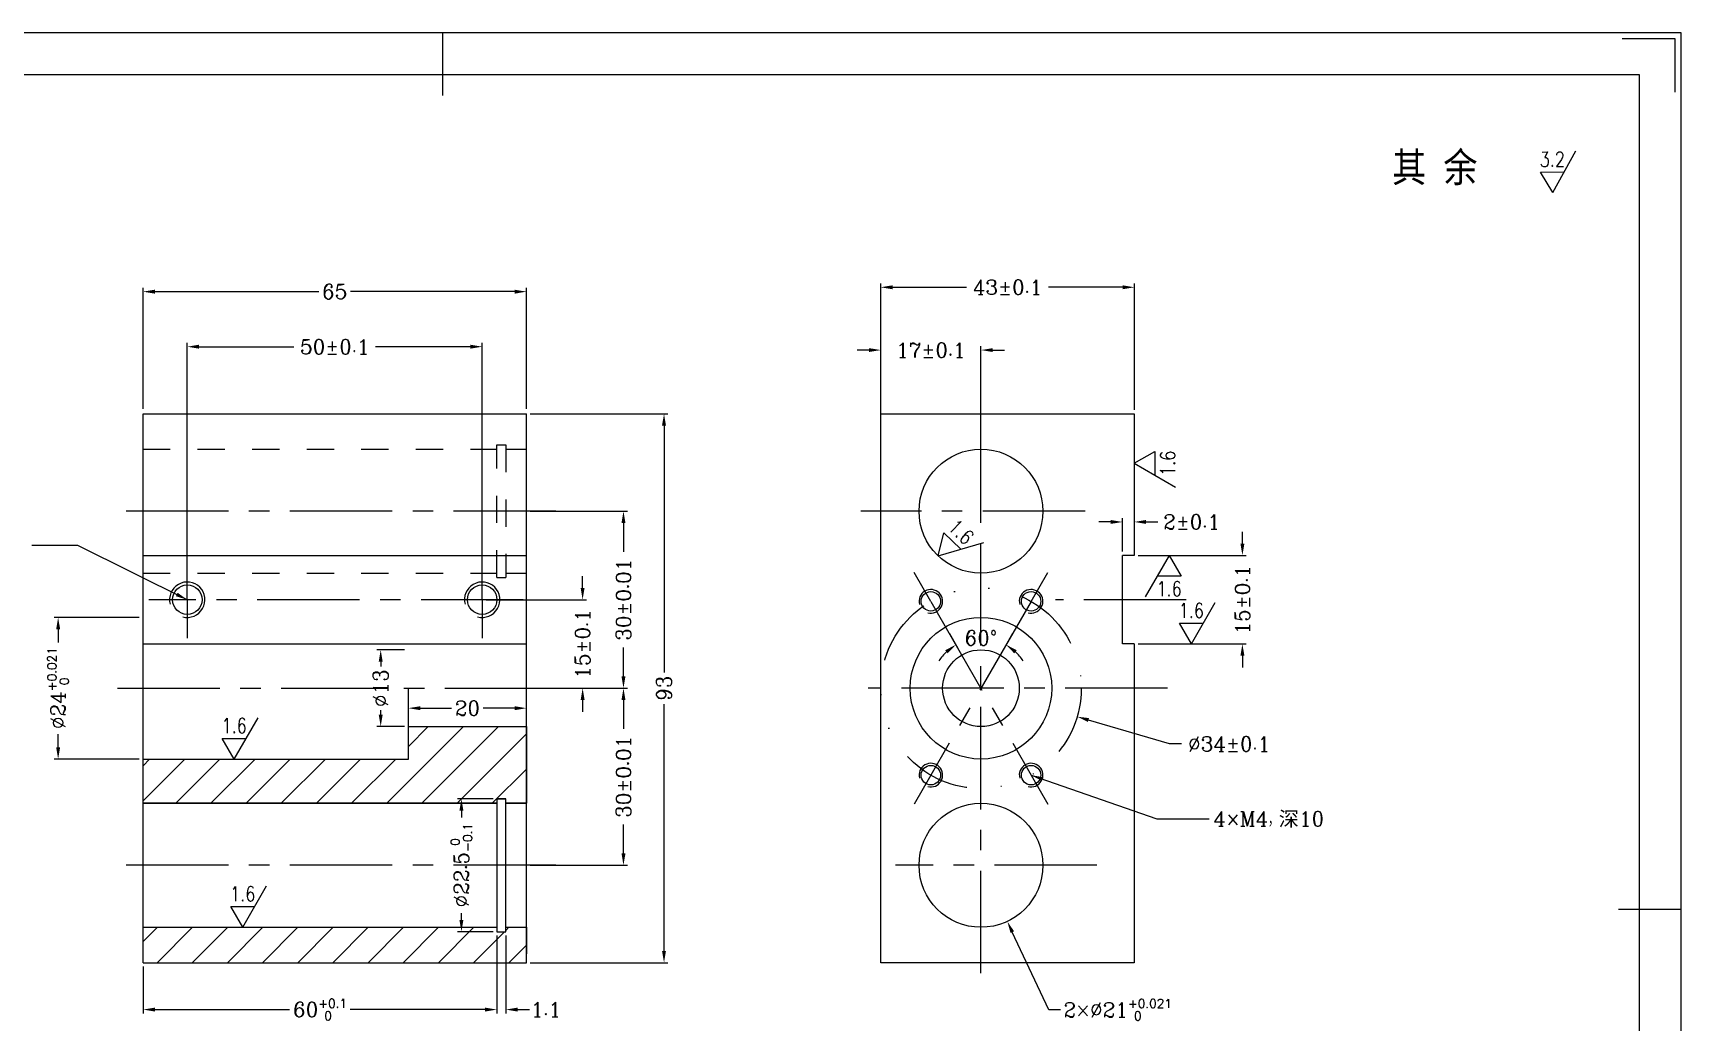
# Model space of a CAD drawing. Header units: millimetres. Extents: x 348 to 7549, y -2121 to -1262.
# Drawn here: x 3963.9 to 4243.3, y -1987.5 to -1819.9 of the extents above; entities that cross this region are included whole.
import ezdxf
from ezdxf.enums import TextEntityAlignment as Align

# ---------------------------------------------------------------- set-up
doc = ezdxf.new("R2010")
doc.units = ezdxf.units.MM
doc.header["$LTSCALE"] = 46.255
doc.header["$PDMODE"] = 3
doc.header["$PDSIZE"] = 8
for name, pattern in [('CENTER', [0.6, 0.375, -0.075, 0.075, -0.075]), ('DIVIDE2', [0.625, 0.25, -0.125, 0, -0.125, 0, -0.125]), ('HIDDEN', [0.2, 0.1, -0.1]), ('HIDDENX2', [0.75, 0.5, -0.25])]:
    doc.linetypes.add(name, pattern=pattern)
doc.layers.get('0').update_dxf_attribs({"linetype": 'CONTINUOUS'})
doc.layers.get('Defpoints').update_dxf_attribs({"linetype": 'CONTINUOUS'})
doc.layers.add('02___PRT_ALL_AXES', color=7, linetype='CONTINUOUS')
for name, color, linetype, lineweight in [('dim', 82, 'CONTINUOUS', 9), ('中心线', 2, 'CENTER', 13), ('双点划线', 4, 'DIVIDE2', 13), ('图框_内框线', 5, 'CONTINUOUS', 13), ('图框_外框线', 7, 'CONTINUOUS', 13), ('图框_角线', 5, 'CONTINUOUS', 13), ('文字', 3, 'CONTINUOUS', 13), ('虚线', 8, 'HIDDENX2', 13)]:
    doc.layers.add(name, color=color, linetype=linetype, lineweight=lineweight)
doc.styles.add('ROMANC', font='romanc.shx', dxfattribs={"bigfont": 'gbcbig.shx'})
doc.styles.get("Standard").update_dxf_attribs({"font": 'txt', "width": 0.85, "bigfont": 'gbcbig.shx'})
doc.styles.add('TXT08', font='txt.shx', dxfattribs={"width": 0.8, "bigfont": 'gbcbig.shx'})
doc.dimstyles.new('YanXiu', dxfattribs={"dimtxt": 2.5, "dimasz": 2.2, "dimexe": 0.66, "dimexo": 0.66, "dimgap": 0.66, "dimtad": 0, "dimtoh": 1, "dimdsep": 46, "dimtxsty": 'ROMANC', "dimcen": 0, "dimclrd": 256, "dimclre": 131, "dimclrt": 42, "dimazin": 2, "dimtfac": 1, "dimtofl": 0, "dimtmove": 0, "dimatfit": 3, "dimfxl": 1, "dimlwd": 5, "dimlwe": 5, "dimarcsym": 0})

# ---------------------------------------------------------------- blocks, each defined once
blk = doc.blocks.new('*D78')
at = {"layer": 'Defpoints', "color": 0, "transparency": 16777216}
for p in [(4047.52, -1900.93), (4047.52, -1930.93), (4063.97, -1930.93)]:
    blk.add_point(p, dxfattribs=at)
at = {"layer": 'dim', "color": 131, "lineweight": 5, "transparency": 16777216}
for p, q in [((4048.18, -1900.93), (4064.63, -1900.93)), ((4048.18, -1930.93), (4064.63, -1930.93))]:
    blk.add_line(p, q, dxfattribs=at)
at = {"layer": 'dim', "lineweight": 5, "transparency": 16777216}
for p, q in [((4063.97, -1902.93), (4063.97, -1907.83)), ((4063.97, -1928.93), (4063.97, -1924.03))]:
    blk.add_line(p, q, dxfattribs=at)
at = {"layer": 'dim', "transparency": 16777216}
for points in [[(4063.64, -1902.93), (4064.31, -1902.93), (4063.97, -1900.93)], [(4063.64, -1928.93), (4064.31, -1928.93), (4063.97, -1930.93)]]:
    blk.add_solid(points, dxfattribs=at)
at = {"layer": 'dim', "color": 42, "transparency": 16777216, "insert": (4063.97, -1915.93), "char_height": 2.5, "attachment_point": 5, "rotation": 90, "style": 'ROMANC'}
blk.add_mtext('\\A1;30±0.01', dxfattribs=at)
blk = doc.blocks.new('*D79')
at = {"layer": 'Defpoints', "color": 0, "transparency": 16777216}
for p in [(4047.52, -1930.93), (4047.52, -1960.93), (4063.97, -1960.93)]:
    blk.add_point(p, dxfattribs=at)
at = {"layer": 'dim', "color": 131, "lineweight": 5, "transparency": 16777216}
for p, q in [((4048.18, -1930.93), (4064.63, -1930.93)), ((4048.18, -1960.93), (4064.63, -1960.93))]:
    blk.add_line(p, q, dxfattribs=at)
at = {"layer": 'dim', "lineweight": 5, "transparency": 16777216}
for p, q in [((4063.97, -1932.93), (4063.97, -1937.83)), ((4063.97, -1958.93), (4063.97, -1954.03))]:
    blk.add_line(p, q, dxfattribs=at)
at = {"layer": 'dim', "transparency": 16777216}
for points in [[(4063.64, -1932.93), (4064.31, -1932.93), (4063.97, -1930.93)], [(4063.64, -1958.93), (4064.31, -1958.93), (4063.97, -1960.93)]]:
    blk.add_solid(points, dxfattribs=at)
at = {"layer": 'dim', "color": 42, "transparency": 16777216, "insert": (4063.97, -1945.93), "char_height": 2.5, "attachment_point": 5, "rotation": 90, "style": 'ROMANC'}
blk.add_mtext('\\A1;30±0.01', dxfattribs=at)
blk = doc.blocks.new('*D80')
at = {"layer": 'Defpoints', "color": 0, "transparency": 16777216}
for p in [(4040.02, -1915.93), (4057.05, -1915.93), (4047.52, -1930.93)]:
    blk.add_point(p, dxfattribs=at)
at = {"layer": 'dim', "lineweight": 5, "transparency": 16777216}
for p, q in [((4057.05, -1913.93), (4057.05, -1911.93)), ((4057.05, -1932.93), (4057.05, -1934.93))]:
    blk.add_line(p, q, dxfattribs=at)
at = {"layer": 'dim', "color": 131, "lineweight": 5, "transparency": 16777216}
for p, q in [((4040.68, -1915.93), (4057.71, -1915.93)), ((4048.18, -1930.93), (4057.71, -1930.93))]:
    blk.add_line(p, q, dxfattribs=at)
at = {"layer": 'dim', "transparency": 16777216}
for points in [[(4056.71, -1913.93), (4057.38, -1913.93), (4057.05, -1915.93)], [(4056.71, -1932.93), (4057.38, -1932.93), (4057.05, -1930.93)]]:
    blk.add_solid(points, dxfattribs=at)
at = {"layer": 'dim', "color": 42, "transparency": 16777216, "insert": (4057.05, -1923.43), "char_height": 2.5, "attachment_point": 5, "rotation": 90, "style": 'ROMANC'}
blk.add_mtext('\\A1;15±0.1', dxfattribs=at)
blk = doc.blocks.new('*D81')
at = {"layer": 'Defpoints', "color": 0, "transparency": 16777216}
for p in [(4047.52, -1884.43), (4047.52, -1977.43), (4070.85, -1977.43)]:
    blk.add_point(p, dxfattribs=at)
at = {"layer": 'dim', "color": 131, "lineweight": 5, "transparency": 16777216}
for p, q in [((4048.18, -1884.43), (4071.51, -1884.43)), ((4048.18, -1977.43), (4071.51, -1977.43))]:
    blk.add_line(p, q, dxfattribs=at)
at = {"layer": 'dim', "lineweight": 5, "transparency": 16777216}
for p, q in [((4070.85, -1886.43), (4070.85, -1928.25)), ((4070.85, -1975.43), (4070.85, -1933.62))]:
    blk.add_line(p, q, dxfattribs=at)
at = {"layer": 'dim', "transparency": 16777216}
for points in [[(4070.51, -1886.43), (4071.18, -1886.43), (4070.85, -1884.43)], [(4070.51, -1975.43), (4071.18, -1975.43), (4070.85, -1977.43)]]:
    blk.add_solid(points, dxfattribs=at)
at = {"layer": 'dim', "color": 42, "transparency": 16777216, "insert": (4070.85, -1930.93), "char_height": 2.5, "attachment_point": 5, "rotation": 90, "style": 'ROMANC'}
blk.add_mtext('93', dxfattribs=at)
blk = doc.blocks.new('*D82')
at = {"layer": 'Defpoints', "color": 0, "transparency": 16777216}
for p in [(4150.59, -1908.43), (4150.59, -1923.43), (4168.91, -1923.43)]:
    blk.add_point(p, dxfattribs=at)
at = {"layer": 'dim', "lineweight": 5, "transparency": 16777216}
for p, q in [((4168.91, -1906.43), (4168.91, -1904.43)), ((4168.91, -1925.43), (4168.91, -1927.43))]:
    blk.add_line(p, q, dxfattribs=at)
at = {"layer": 'dim', "color": 131, "lineweight": 5, "transparency": 16777216}
for p, q in [((4151.25, -1908.43), (4169.57, -1908.43)), ((4151.25, -1923.43), (4169.57, -1923.43))]:
    blk.add_line(p, q, dxfattribs=at)
at = {"layer": 'dim', "transparency": 16777216}
for points in [[(4168.58, -1906.43), (4169.25, -1906.43), (4168.91, -1908.43)], [(4168.58, -1925.43), (4169.25, -1925.43), (4168.91, -1923.43)]]:
    blk.add_solid(points, dxfattribs=at)
at = {"layer": 'dim', "color": 42, "transparency": 16777216, "insert": (4168.91, -1915.93), "char_height": 2.5, "attachment_point": 5, "rotation": 90, "style": 'ROMANC'}
blk.add_mtext('\\A1;15±0.1', dxfattribs=at)
blk = doc.blocks.new('*D83')
at = {"layer": 'Defpoints', "color": 0, "transparency": 16777216}
for p in [(4107.59, -1873.64), (4107.59, -1900.93), (4124.59, -1900.93)]:
    blk.add_point(p, dxfattribs=at)
at = {"layer": 'dim', "lineweight": 5, "transparency": 16777216}
for p, q in [((4105.59, -1873.64), (4103.59, -1873.64)), ((4126.59, -1873.64), (4128.59, -1873.64))]:
    blk.add_line(p, q, dxfattribs=at)
at = {"layer": 'dim', "color": 131, "lineweight": 5, "transparency": 16777216}
for p, q in [((4107.59, -1900.27), (4107.59, -1872.98)), ((4124.59, -1900.27), (4124.59, -1872.98))]:
    blk.add_line(p, q, dxfattribs=at)
at = {"layer": 'dim', "transparency": 16777216}
for points in [[(4105.59, -1873.31), (4105.59, -1873.97), (4107.59, -1873.64)], [(4126.59, -1873.31), (4126.59, -1873.97), (4124.59, -1873.64)]]:
    blk.add_solid(points, dxfattribs=at)
at = {"layer": 'dim', "color": 42, "transparency": 16777216, "insert": (4116.09, -1873.64), "char_height": 2.5, "attachment_point": 5, "style": 'ROMANC'}
blk.add_mtext('\\A1;17±0.1', dxfattribs=at)
blk = doc.blocks.new('*D84')
at = {"layer": 'Defpoints', "color": 0, "transparency": 16777216}
for p in [(4150.59, -1863), (4107.59, -1884.43), (4150.59, -1884.43)]:
    blk.add_point(p, dxfattribs=at)
at = {"layer": 'dim', "color": 131, "lineweight": 5, "transparency": 16777216}
for p, q in [((4107.59, -1883.77), (4107.59, -1862.34)), ((4150.59, -1883.77), (4150.59, -1862.34))]:
    blk.add_line(p, q, dxfattribs=at)
at = {"layer": 'dim', "lineweight": 5, "transparency": 16777216}
for p, q in [((4109.59, -1863), (4122.12, -1863)), ((4148.59, -1863), (4136.05, -1863))]:
    blk.add_line(p, q, dxfattribs=at)
at = {"layer": 'dim', "transparency": 16777216}
for points in [[(4109.59, -1862.67), (4109.59, -1863.33), (4107.59, -1863)], [(4148.59, -1862.67), (4148.59, -1863.33), (4150.59, -1863)]]:
    blk.add_solid(points, dxfattribs=at)
at = {"layer": 'dim', "color": 42, "transparency": 16777216, "insert": (4129.09, -1863), "char_height": 2.5, "attachment_point": 5, "style": 'ROMANC'}
blk.add_mtext('\\A1;43±0.1', dxfattribs=at)
blk = doc.blocks.new('*D85')
at = {"layer": 'Defpoints', "color": 0, "transparency": 16777216}
for p in [(4116.09, -1916.21), (4133.09, -1916.21), (4118.91, -1921.1), (4130.26, -1921.1), (4126.06, -1922.55)]:
    blk.add_point(p, dxfattribs=at)
at = {"layer": 'dim', "color": 131, "lineweight": 5, "transparency": 16777216}
for p, q in [((4119.24, -1921.68), (4120.66, -1924.13)), ((4129.93, -1921.68), (4128.51, -1924.13))]:
    blk.add_line(p, q, dxfattribs=at)
at = {"layer": 'dim', "lineweight": 5, "transparency": 16777216}
for start, end in [(133.4925, 146.985), (33.015, 46.5075)]:
    blk.add_arc((4124.59, -1930.93), 8.51, start, end, dxfattribs=at)
at = {"layer": 'dim', "transparency": 16777216}
for points in [[(4118.53, -1924.49), (4118.93, -1925.03), (4120.33, -1923.56)], [(4130.24, -1925.03), (4130.64, -1924.49), (4128.84, -1923.56)]]:
    blk.add_solid(points, dxfattribs=at)
at = {"layer": 'dim', "color": 42, "transparency": 16777216, "insert": (4124.59, -1922.42), "char_height": 2.5, "attachment_point": 5, "style": 'ROMANC'}
blk.add_mtext('60°', dxfattribs=at)
blk = doc.blocks.new('*D86')
at = {"layer": 'Defpoints', "color": 0, "transparency": 16777216}
for p in [(4047.52, -1863.74), (3982.52, -1884.27), (4047.52, -1884.27)]:
    blk.add_point(p, dxfattribs=at)
at = {"layer": 'dim', "color": 131, "lineweight": 5, "transparency": 16777216}
for p, q in [((3982.52, -1883.61), (3982.52, -1863.08)), ((4047.52, -1883.61), (4047.52, -1863.08))]:
    blk.add_line(p, q, dxfattribs=at)
at = {"layer": 'dim', "lineweight": 5, "transparency": 16777216}
for p, q in [((3984.52, -1863.74), (4012.33, -1863.74)), ((4045.52, -1863.74), (4017.7, -1863.74))]:
    blk.add_line(p, q, dxfattribs=at)
at = {"layer": 'dim', "transparency": 16777216}
for points in [[(3984.52, -1863.41), (3984.52, -1864.08), (3982.52, -1863.74)], [(4045.52, -1863.41), (4045.52, -1864.08), (4047.52, -1863.74)]]:
    blk.add_solid(points, dxfattribs=at)
at = {"layer": 'dim', "color": 42, "transparency": 16777216, "insert": (4015.02, -1863.74), "char_height": 2.5, "attachment_point": 5, "style": 'ROMANC'}
blk.add_mtext('65', dxfattribs=at)
blk = doc.blocks.new('*D87')
at = {"layer": 'Defpoints', "color": 0, "transparency": 16777216}
for p in [(4040.02, -1873.07), (3990.02, -1915.93), (4040.02, -1915.93)]:
    blk.add_point(p, dxfattribs=at)
at = {"layer": 'dim', "color": 131, "lineweight": 5, "transparency": 16777216}
for p, q in [((3990.02, -1915.27), (3990.02, -1872.41)), ((4040.02, -1915.27), (4040.02, -1872.41))]:
    blk.add_line(p, q, dxfattribs=at)
at = {"layer": 'dim', "lineweight": 5, "transparency": 16777216}
for p, q in [((3992.02, -1873.07), (4008.11, -1873.07)), ((4038.02, -1873.07), (4021.93, -1873.07))]:
    blk.add_line(p, q, dxfattribs=at)
at = {"layer": 'dim', "transparency": 16777216}
for points in [[(3992.02, -1872.73), (3992.02, -1873.4), (3990.02, -1873.07)], [(4038.02, -1872.73), (4038.02, -1873.4), (4040.02, -1873.07)]]:
    blk.add_solid(points, dxfattribs=at)
at = {"layer": 'dim', "color": 42, "transparency": 16777216, "insert": (4015.02, -1873.07), "char_height": 2.5, "attachment_point": 5, "style": 'ROMANC'}
blk.add_mtext('\\A1;50±0.1', dxfattribs=at)
blk = doc.blocks.new('*D88')
at = {"layer": 'Defpoints', "color": 0, "transparency": 16777216}
for p in [(4022.81, -1924.43), (4027.52, -1924.43), (4027.52, -1937.43)]:
    blk.add_point(p, dxfattribs=at)
at = {"layer": 'dim', "color": 131, "lineweight": 5, "transparency": 16777216}
for p, q in [((4026.86, -1924.43), (4022.15, -1924.43)), ((4026.86, -1937.43), (4022.15, -1937.43))]:
    blk.add_line(p, q, dxfattribs=at)
at = {"layer": 'dim', "lineweight": 5, "transparency": 16777216}
for p, q in [((4022.81, -1926.43), (4022.81, -1927.24)), ((4022.81, -1935.43), (4022.81, -1934.63))]:
    blk.add_line(p, q, dxfattribs=at)
at = {"layer": 'dim', "transparency": 16777216}
for points in [[(4022.48, -1926.43), (4023.14, -1926.43), (4022.81, -1924.43)], [(4022.48, -1935.43), (4023.14, -1935.43), (4022.81, -1937.43)]]:
    blk.add_solid(points, dxfattribs=at)
at = {"layer": 'dim', "color": 42, "transparency": 16777216, "insert": (4022.81, -1930.93), "char_height": 2.5, "attachment_point": 5, "rotation": 90, "style": 'ROMANC'}
blk.add_mtext('%%c13', dxfattribs=at)
blk = doc.blocks.new('*D89')
at = {"layer": 'Defpoints', "color": 0, "transparency": 16777216}
for p in [(3982.52, -1918.93), (3968.12, -1942.93), (3982.52, -1942.93)]:
    blk.add_point(p, dxfattribs=at)
at = {"layer": 'dim', "color": 131, "lineweight": 5, "transparency": 16777216}
for p, q in [((3981.86, -1918.93), (3967.46, -1918.93)), ((3981.86, -1942.93), (3967.46, -1942.93))]:
    blk.add_line(p, q, dxfattribs=at)
at = {"layer": 'dim', "lineweight": 5, "transparency": 16777216}
for p, q in [((3968.12, -1920.93), (3968.12, -1923.17)), ((3968.12, -1940.93), (3968.12, -1938.7))]:
    blk.add_line(p, q, dxfattribs=at)
at = {"layer": 'dim', "transparency": 16777216}
for points in [[(3967.79, -1920.93), (3968.46, -1920.93), (3968.12, -1918.93)], [(3967.79, -1940.93), (3968.46, -1940.93), (3968.12, -1942.93)]]:
    blk.add_solid(points, dxfattribs=at)
at = {"layer": 'dim', "color": 42, "transparency": 16777216, "insert": (3968.12, -1930.93), "char_height": 2.5, "attachment_point": 5, "rotation": 90, "style": 'ROMANC'}
blk.add_mtext('\\A1;%%c24{\\H1.500000;\\S+0.021^  0;}', dxfattribs=at)
blk = doc.blocks.new('*D90')
at = {"layer": 'Defpoints', "color": 0, "transparency": 16777216}
for p in [(4042.52, -1949.68), (4036.5, -1972.18), (4042.52, -1972.18)]:
    blk.add_point(p, dxfattribs=at)
at = {"layer": 'dim', "color": 131, "lineweight": 5, "transparency": 16777216}
for p, q in [((4041.86, -1949.68), (4035.84, -1949.68)), ((4041.86, -1972.18), (4035.84, -1972.18))]:
    blk.add_line(p, q, dxfattribs=at)
at = {"layer": 'dim', "lineweight": 5, "transparency": 16777216}
for p, q in [((4036.5, -1951.68), (4036.5, -1952.81)), ((4036.5, -1970.18), (4036.5, -1969.06))]:
    blk.add_line(p, q, dxfattribs=at)
at = {"layer": 'dim', "transparency": 16777216}
for points in [[(4036.16, -1951.68), (4036.83, -1951.68), (4036.5, -1949.68)], [(4036.16, -1970.18), (4036.83, -1970.18), (4036.5, -1972.18)]]:
    blk.add_solid(points, dxfattribs=at)
at = {"layer": 'dim', "color": 42, "transparency": 16777216, "insert": (4036.5, -1960.93), "char_height": 2.5, "attachment_point": 5, "rotation": 90, "style": 'ROMANC'}
blk.add_mtext('\\A1;%%c22.5{\\H1.500000;\\S 0^ -0.1;}', dxfattribs=at)
blk = doc.blocks.new('*D91')
at = {"layer": 'Defpoints', "color": 0, "transparency": 16777216}
for p in [(4042.52, -1972.18), (4044.02, -1972.18), (4044.02, -1985.38)]:
    blk.add_point(p, dxfattribs=at)
at = {"layer": 'dim', "color": 131, "lineweight": 5, "transparency": 16777216}
for p, q in [((4042.52, -1972.84), (4042.52, -1986.04)), ((4044.02, -1972.84), (4044.02, -1986.04))]:
    blk.add_line(p, q, dxfattribs=at)
at = {"layer": 'dim', "lineweight": 5, "transparency": 16777216}
for p, q in [((4040.52, -1985.38), (4038.52, -1985.38)), ((4046.02, -1985.38), (4048.02, -1985.38))]:
    blk.add_line(p, q, dxfattribs=at)
at = {"layer": 'dim', "transparency": 16777216}
for points in [[(4040.52, -1985.05), (4040.52, -1985.71), (4042.52, -1985.38)], [(4046.02, -1985.05), (4046.02, -1985.71), (4044.02, -1985.38)]]:
    blk.add_solid(points, dxfattribs=at)
at = {"layer": 'dim', "color": 42, "transparency": 16777216, "insert": (4050.82, -1985.38), "char_height": 2.5, "attachment_point": 5, "style": 'ROMANC'}
blk.add_mtext('\\A1;1.1', dxfattribs=at)
blk = doc.blocks.new('*D92')
at = {"layer": 'Defpoints', "color": 0, "transparency": 16777216}
for p in [(4042.52, -1972.18), (3982.52, -1977.43), (4042.52, -1985.38)]:
    blk.add_point(p, dxfattribs=at)
at = {"layer": 'dim', "color": 131, "lineweight": 5, "transparency": 16777216}
for p, q in [((4042.52, -1972.84), (4042.52, -1986.04)), ((3982.52, -1978.09), (3982.52, -1986.04))]:
    blk.add_line(p, q, dxfattribs=at)
at = {"layer": 'dim', "lineweight": 5, "transparency": 16777216}
for p, q in [((3984.52, -1985.38), (4007.37, -1985.38)), ((4040.52, -1985.38), (4017.66, -1985.38))]:
    blk.add_line(p, q, dxfattribs=at)
at = {"layer": 'dim', "transparency": 16777216}
for points in [[(3984.52, -1985.05), (3984.52, -1985.71), (3982.52, -1985.38)], [(4040.52, -1985.05), (4040.52, -1985.71), (4042.52, -1985.38)]]:
    blk.add_solid(points, dxfattribs=at)
at = {"layer": 'dim', "color": 42, "transparency": 16777216, "insert": (4012.52, -1985.38), "char_height": 2.5, "attachment_point": 5, "style": 'ROMANC'}
blk.add_mtext('\\A1;60{\\H1.500000;\\S+0.1^  0;}', dxfattribs=at)
blk = doc.blocks.new('*D93')
at = {"layer": 'Defpoints', "color": 0, "transparency": 16777216}
for p in [(4047.52, -1934.31), (4027.52, -1937.43), (4047.52, -1937.43)]:
    blk.add_point(p, dxfattribs=at)
at = {"layer": 'dim', "color": 131, "lineweight": 5, "transparency": 16777216}
for p, q in [((4027.52, -1936.77), (4027.52, -1933.65)), ((4047.52, -1936.77), (4047.52, -1933.65))]:
    blk.add_line(p, q, dxfattribs=at)
at = {"layer": 'dim', "lineweight": 5, "transparency": 16777216}
for p, q in [((4029.52, -1934.31), (4034.83, -1934.31)), ((4045.52, -1934.31), (4040.2, -1934.31))]:
    blk.add_line(p, q, dxfattribs=at)
at = {"layer": 'dim', "transparency": 16777216}
for points in [[(4029.52, -1933.98), (4029.52, -1934.65), (4027.52, -1934.31)], [(4045.52, -1933.98), (4045.52, -1934.65), (4047.52, -1934.31)]]:
    blk.add_solid(points, dxfattribs=at)
at = {"layer": 'dim', "color": 42, "transparency": 16777216, "insert": (4037.52, -1934.31), "char_height": 2.5, "attachment_point": 5, "style": 'ROMANC'}
blk.add_mtext('20', dxfattribs=at)
blk = doc.blocks.new('*D94')
at = {"layer": 'Defpoints', "color": 0, "transparency": 16777216}
for p in [(4150.59, -1902.76), (4148.59, -1908.43), (4150.59, -1908.43)]:
    blk.add_point(p, dxfattribs=at)
at = {"layer": 'dim', "lineweight": 5, "transparency": 16777216}
for p, q in [((4146.59, -1902.76), (4144.59, -1902.76)), ((4152.59, -1902.76), (4154.59, -1902.76))]:
    blk.add_line(p, q, dxfattribs=at)
at = {"layer": 'dim', "color": 131, "lineweight": 5, "transparency": 16777216}
for p, q in [((4148.59, -1907.77), (4148.59, -1902.1)), ((4150.59, -1907.77), (4150.59, -1902.1))]:
    blk.add_line(p, q, dxfattribs=at)
at = {"layer": 'dim', "transparency": 16777216}
for points in [[(4146.59, -1902.43), (4146.59, -1903.09), (4148.59, -1902.76)], [(4152.59, -1902.43), (4152.59, -1903.09), (4150.59, -1902.76)]]:
    blk.add_solid(points, dxfattribs=at)
at = {"layer": 'dim', "color": 42, "transparency": 16777216, "insert": (4160.3, -1902.76), "char_height": 2.5, "attachment_point": 5, "style": 'ROMANC'}
blk.add_mtext('\\A1;2±0.1', dxfattribs=at)
blk = doc.blocks.new('*D95')
at = {"layer": 'Defpoints', "color": 0, "transparency": 16777216}
for p in [(4108.28, -1926.12), (4140.89, -1935.75)]:
    blk.add_point(p, dxfattribs=at)
at = {"layer": 'dim', "lineweight": 5, "transparency": 16777216}
for p, q in [((4156.56, -1940.38), (4142.81, -1936.32)), ((4158.56, -1940.38), (4156.56, -1940.38))]:
    blk.add_line(p, q, dxfattribs=at)
at = {"layer": 'dim', "transparency": 16777216}
blk.add_solid([(4142.9, -1936), (4142.71, -1936.64), (4140.89, -1935.75)], dxfattribs=at)
at = {"layer": 'dim', "color": 42, "transparency": 16777216, "insert": (4166.66, -1940.38), "char_height": 2.5, "attachment_point": 5, "style": 'ROMANC'}
blk.add_mtext('\\A1;∅34±0.1', dxfattribs=at)
blk = doc.blocks.new('*D96')
at = {"layer": 'Defpoints', "color": 0, "transparency": 16777216}
for p in [(4120.12, -1951.43), (4129.05, -1970.44)]:
    blk.add_point(p, dxfattribs=at)
at = {"layer": 'dim', "lineweight": 5, "transparency": 16777216}
for p, q in [((4136.08, -1985.41), (4129.9, -1972.25)), ((4138.08, -1985.41), (4136.08, -1985.41))]:
    blk.add_line(p, q, dxfattribs=at)
at = {"layer": 'dim', "transparency": 16777216}
blk.add_solid([(4130.2, -1972.11), (4129.6, -1972.39), (4129.05, -1970.44)], dxfattribs=at)
at = {"layer": 'dim', "color": 42, "transparency": 16777216, "insert": (4147.77, -1985.41), "char_height": 2.5, "attachment_point": 5, "style": 'ROMANC'}
blk.add_mtext('\\A1;2×∅21{\\H1.500000;\\S+0.021^  0;}', dxfattribs=at)

msp = doc.modelspace()

# ---------------------------------------------------------------- linework, layer by layer
at = {"color": 7, "linetype": 'Continuous'}
for p, q in [((3982.51561, -1977.43367), (3982.51561, -1884.43367)), ((4047.51561, -1977.43367), (4047.51561, -1884.43367)), ((4150.58544, -1884.43367), (4150.58544, -1908.43367)), ((3982.51561, -1908.43367), (4047.51561, -1908.43367)), ((4148.58544, -1923.43367), (4148.58544, -1908.43367)), ((4150.58544, -1908.43367), (4148.58544, -1908.43367)), ((3982.51561, -1923.43367), (4047.51561, -1923.43367)), ((4150.58544, -1923.43367), (4148.58544, -1923.43367)), ((4150.58544, -1923.43367), (4150.58544, -1977.43367)), ((4027.51561, -1942.93367), (4027.51561, -1930.93367)), ((4027.51561, -1942.93367), (4027.51561, -1937.43367)), ((4027.51561, -1937.43367), (4047.51561, -1937.43367)), ((4027.51561, -1937.43367), (4047.51561, -1937.43367)), ((4047.51561, -1937.43367), (4047.51561, -1950.43367)), ((3982.51561, -1950.43367), (3982.51561, -1942.93367)), ((3982.51561, -1942.93367), (4027.51561, -1942.93367)), ((3982.51561, -1942.93367), (4027.51561, -1942.93367)), ((4044.01561, -1949.68367), (4042.51561, -1949.68367)), ((4042.51561, -1949.68367), (4042.51561, -1950.43367)), ((4042.51561, -1949.68367), (4044.01561, -1949.68367)), ((4042.51561, -1949.68367), (4042.51561, -1972.18367)), ((4044.01561, -1950.43367), (4044.01561, -1949.68367)), ((4044.01561, -1972.18367), (4044.01561, -1949.68367)), ((4042.51561, -1950.43367), (3982.51561, -1950.43367)), ((3982.51561, -1950.43367), (4042.51561, -1950.43367)), ((4047.51561, -1950.43367), (4044.01561, -1950.43367)), ((4044.01561, -1950.43367), (4047.51561, -1950.43367)), ((3982.51561, -1975.93367), (3982.51561, -1971.43367)), ((3982.51561, -1971.43367), (4042.51561, -1971.43367)), ((3982.51561, -1971.43367), (4042.51561, -1971.43367)), ((4042.51561, -1971.43367), (4042.51561, -1972.18367)), ((4042.51561, -1972.18367), (4044.01561, -1972.18367)), ((4042.51561, -1972.18367), (4044.01561, -1972.18367)), ((4044.01561, -1972.18367), (4044.01561, -1971.43367)), ((4044.01561, -1971.43367), (4047.51561, -1971.43367)), ((4044.01561, -1971.43367), (4047.51561, -1971.43367)), ((4047.51561, -1971.43367), (4047.51561, -1975.93367)), ((3982.51561, -1977.43367), (4047.51561, -1977.43367))]:
    msp.add_line(p, q, dxfattribs=at)
at = {"color": 2, "linetype": 'Continuous'}
for p, q in [((4023.82742, -1950.43367), (4036.82742, -1937.43367)), ((4027.51561, -1940.78395), (4030.86589, -1937.43367)), ((4029.78896, -1950.43367), (4042.78896, -1937.43367)), ((4035.7505, -1950.43367), (4047.51561, -1938.66857)), ((3982.51561, -1944.05318), (3983.63512, -1942.93367)), ((3982.51561, -1950.01472), (3989.59665, -1942.93367)), ((3988.05819, -1950.43367), (3995.55819, -1942.93367)), ((3994.01973, -1950.43367), (4001.51973, -1942.93367)), ((3999.98127, -1950.43367), (4007.48127, -1942.93367)), ((4005.94281, -1950.43367), (4013.44281, -1942.93367)), ((4011.90435, -1950.43367), (4019.40435, -1942.93367)), ((4017.86589, -1950.43367), (4025.36589, -1942.93367)), ((4041.71204, -1950.43367), (4047.51561, -1944.63011)), ((3982.51561, -1973.86087), (3984.94281, -1971.43367)), ((3984.90435, -1977.43367), (3990.90435, -1971.43367)), ((3990.86589, -1977.43367), (3996.86589, -1971.43367)), ((3996.82742, -1977.43367), (4002.82742, -1971.43367)), ((4002.78896, -1977.43367), (4008.78896, -1971.43367)), ((4008.7505, -1977.43367), (4014.7505, -1971.43367)), ((4014.71204, -1977.43367), (4020.71204, -1971.43367)), ((4020.67358, -1977.43367), (4026.67358, -1971.43367)), ((4026.63512, -1977.43367), (4032.63512, -1971.43367)), ((4032.59665, -1977.43367), (4038.59665, -1971.43367)), ((4038.55819, -1977.43367), (4043.80819, -1972.18367)), ((4044.01561, -1971.97626), (4044.55819, -1971.43367)), ((4044.51973, -1977.43367), (4047.51561, -1974.4378))]:
    msp.add_line(p, q, dxfattribs=at)
for centre, radius in [((3990.01561, -1915.93367), 3), ((4040.01561, -1915.93367), 3), ((4116.08544, -1916.21124), 2), ((4133.08544, -1916.21124), 2), ((4116.08544, -1945.6561), 2), ((4133.08544, -1945.6561), 2)]:
    msp.add_arc(centre, radius, 255, 195, dxfattribs=at)
at = {"layer": '02___PRT_ALL_AXES', "color": 7, "linetype": 'Continuous'}
for p, q in [((3982.51561, -1884.43367), (4047.51561, -1884.43367)), ((4107.58544, -1977.43367), (4107.58544, -1884.43367)), ((4107.58544, -1884.43367), (4150.58544, -1884.43367)), ((4150.58544, -1977.43367), (4107.58544, -1977.43367))]:
    msp.add_line(p, q, dxfattribs=at)
for centre, radius in [((4124.58544, -1900.93367), 10.5), ((3990.01561, -1915.93367), 2.5), ((4040.01561, -1915.93367), 2.5), ((4116.08544, -1916.21124), 1.65), ((4133.08544, -1916.21124), 1.65), ((4124.58544, -1930.93367), 12), ((4124.58544, -1930.93367), 6.5), ((4116.08544, -1945.6561), 1.65), ((4133.08544, -1945.6561), 1.65), ((4124.58544, -1960.93367), 10.5)]:
    msp.add_circle(centre, radius, dxfattribs=at)
at = {"layer": 'dim'}
for p, q in [((4221.55845, -1846.96341), (4225.4663, -1839.88796)), ((4219.47165, -1843.5024), (4223.51237, -1843.42569)), ((4221.55845, -1846.96341), (4219.47165, -1843.5024)), ((4150.58544, -1892.82409), (4154.08544, -1890.80337)), ((4154.08544, -1890.80337), (4154.08544, -1894.84482)), ((4150.58544, -1892.82409), (4157.58544, -1896.86554)), ((4117.31213, -1908.50659), (4118.27916, -1904.58253)), ((4118.27916, -1904.58253), (4121.19398, -1907.38203)), ((4117.31213, -1908.50659), (4125.07582, -1906.25747)), ((4156.48766, -1908.43367), (4152.4462, -1915.43367)), ((4156.48766, -1908.43367), (4158.50838, -1911.93367)), ((4158.50838, -1911.93367), (4154.46693, -1911.93367)), ((4160.2577, -1923.43367), (4164.29916, -1916.43367)), ((4160.2577, -1923.43367), (4158.23698, -1919.93367)), ((4158.23698, -1919.93367), (4162.27843, -1919.93367)), ((3997.96917, -1942.93367), (4002.01063, -1935.93367)), ((3997.96917, -1942.93367), (3995.94845, -1939.43367)), ((3995.94845, -1939.43367), (3999.9899, -1939.43367)), ((3999.4192, -1971.43367), (4003.46065, -1964.43367)), ((3999.4192, -1971.43367), (3997.39848, -1967.93367)), ((3997.39848, -1967.93367), (4001.43993, -1967.93367))]:
    msp.add_line(p, q, dxfattribs=at)
at = {"layer": '中心线'}
for p, q in [((4124.58544, -1979.20691), (4124.58544, -1887.89493)), ((4052.51561, -1900.93367), (3977.51561, -1900.93367)), ((4142.23939, -1900.93367), (4104.19445, -1900.93367)), ((3990.01561, -1915.93367), (3990.01561, -1909.43367)), ((4040.01561, -1915.93367), (4040.01561, -1909.43367)), ((4116.08544, -1916.21124), (4113.26044, -1911.3182)), ((4133.08544, -1916.21124), (4135.91044, -1911.3182)), ((4046.99275, -1915.93367), (3983.51561, -1915.93367)), ((3990.01561, -1915.93367), (3990.01561, -1922.43367)), ((4040.01561, -1915.93367), (4040.01561, -1922.43367)), ((4133.08544, -1916.21124), (4116.08544, -1945.6561)), ((4116.08544, -1916.21124), (4133.08544, -1945.6561)), ((4159.37905, -1915.93367), (4137.23177, -1915.93367)), ((3978.18687, -1930.93367), (4051.10987, -1930.93367)), ((4156.2034, -1930.93367), (4105.4827, -1930.93367)), ((4116.08544, -1945.6561), (4113.26044, -1950.54915)), ((4133.08544, -1945.6561), (4135.91044, -1950.54915)), ((4052.51561, -1960.93367), (3977.51561, -1960.93367)), ((4144.22769, -1960.93367), (4110.08544, -1960.93367))]:
    msp.add_line(p, q, dxfattribs=at)
at = {"layer": '双点划线'}
msp.add_circle((4124.58544, -1930.93367), 17, dxfattribs=at)
at = {"layer": '图框_内框线'}
for points in [[(4033.30243, -1819.915), (4033.30243, -1830.52)], [(4232.67643, -1968.385), (4243.28143, -1968.385)]]:
    msp.add_lwpolyline(points, dxfattribs=at)
msp.add_lwpolyline([(3840.99843, -2109.785), (4236.21143, -2109.785), (4236.21143, -1826.985), (3840.99843, -1826.985)], close=True, dxfattribs=at)
at = {"layer": '图框_外框线'}
msp.add_lwpolyline([(3823.32343, -2116.855), (4243.28143, -2116.855), (4243.28143, -1819.915), (3823.32343, -1819.915)], close=True, dxfattribs=at)
at = {"layer": '图框_角线', "flags": 128}
msp.add_lwpolyline([(4242.28143, -1829.915), (4242.28143, -1820.915), (4233.28143, -1820.915)], dxfattribs=at)
at = {"layer": '虚线', "linetype": 'HIDDEN'}
for p, q in [((3982.51561, -1890.43367), (4042.51561, -1890.43367)), ((4042.51561, -1889.68367), (4044.01561, -1889.68367)), ((4042.51561, -1912.18367), (4042.51561, -1889.68367)), ((4044.01561, -1889.68367), (4044.01561, -1912.18367)), ((4044.01561, -1890.43367), (4047.51561, -1890.43367)), ((3982.51561, -1911.43367), (4042.51561, -1911.43367)), ((4042.51561, -1912.18367), (4044.01561, -1912.18367)), ((4044.01561, -1911.43367), (4047.51561, -1911.43367))]:
    msp.add_line(p, q, dxfattribs=at)

# ---------------------------------------------------------------- texts
at = {"layer": 'dim', "style": 'TXT08', "width": 0.8}
for s, rotation, p in [('3.2', 1.0876714, (4221.45105, -1841.3064)), ('1.6', 90, (4156.24347, -1892.82409)), ('1.6', 316.1561143, (4121.23143, -1904.42584))]:
    msp.add_text(s, height=2.5, rotation=rotation, dxfattribs=at).set_placement(p, align=Align.MIDDLE)
for p in [(4156.48766, -1914.0917), (4160.2577, -1917.77564), (3997.96917, -1937.27564), (3999.4192, -1965.77564)]:
    msp.add_text('1.6', height=2.5, dxfattribs=at).set_placement(p, align=Align.MIDDLE)
at = {"layer": 'dim', "color": 42, "insert": (4163.9573, -1951.80012), "char_height": 2.5, "attachment_point": 1, "style": 'ROMANC'}
msp.add_mtext('4×M4，{\\fFangSong|b0|i0|c134|p49;深}10', dxfattribs=at)
at = {"layer": '文字', "insert": (4194.28625, -1840.16387), "char_height": 5, "width": 46.5466241, "attachment_point": 1}
msp.add_mtext('{\\fSimSun|b0|i0|c134|p2;其 余} ', dxfattribs=at)

# ---------------------------------------------------------------- dimensions: what is measured, and where the dimension line sits
at = {"layer": 'dim'}
for base, p1, p2, override, picture, middle in [((4047.51561, -1863.74246), (3982.51561, -1884.27367), (4047.51561, -1884.27367), {"dimasz": 2}, '*D86', (4015.01561, -1863.74246)), ((4040.01561, -1873.06506), (3990.01561, -1915.93367), (4040.01561, -1915.93367), {"dimasz": 2, "dimgap": 0.66, "dimtol": 1, "dimlim": 0, "dimtp": 0.1, "dimtm": 0.1, "dimtfac": 1, "dimtdec": 3, "dimtolj": 1}, '*D87', (4015.01561, -1873.06506))]:
    dim = msp.add_linear_dim(base=base, p1=p1, p2=p2, dimstyle='YanXiu', override=override, dxfattribs=at)
    dim.commit()
    dim.dimension.update_dxf_attribs({"geometry": picture, "text_midpoint": middle, "dimtype": 160})
for base, p1, p2, override, picture, middle in [((4150.58544, -1863.00095), (4107.58544, -1884.43367), (4150.58544, -1884.43367), {"dimasz": 2, "dimgap": 0.66, "dimtol": 1, "dimlim": 0, "dimtp": 0.1, "dimtm": 0.1, "dimtfac": 1, "dimtdec": 3, "dimtolj": 1}, '*D84', (4129.08544, -1863.00095)), ((4107.58544, -1873.64109), (4124.58544, -1900.93367), (4107.58544, -1900.93367), {"dimasz": 2, "dimgap": 0.66, "dimtol": 1, "dimlim": 0, "dimtp": 0.1, "dimtm": 0.1, "dimtfac": 1, "dimtdec": 3, "dimtolj": 1}, '*D83', (4116.08544, -1873.64109)), ((4150.58544, -1902.759), (4148.58544, -1908.43367), (4150.58544, -1908.43367), {"dimasz": 2, "dimgap": 0.66, "dimtol": 1, "dimlim": 0, "dimtp": 0.1, "dimtm": 0.1, "dimtfac": 1, "dimtdec": 3, "dimtolj": 1}, '*D94', (4160.30496, -1902.759)), ((4047.51561, -1934.31347), (4027.51561, -1937.43367), (4047.51561, -1937.43367), {"dimasz": 2}, '*D93', (4037.51561, -1934.31347)), ((4042.51561, -1985.37869), (3982.51561, -1977.43367), (4042.51561, -1972.18367), {"dimasz": 2, "dimgap": 0.66, "dimtol": 1, "dimlim": 0, "dimtp": 0.1, "dimtm": 0, "dimtfac": 0.6, "dimtdec": 3, "dimtolj": 1}, '*D92', (4012.51561, -1985.37869))]:
    dim = msp.add_linear_dim(base=base, p1=p1, p2=p2, dimstyle='YanXiu', override=override, dxfattribs=at)
    dim.commit()
    dim.dimension.update_dxf_attribs({"geometry": picture, "text_midpoint": middle})
for base, p1, p2, override, picture, middle in [((4070.84719, -1977.43367), (4047.51561, -1884.43367), (4047.51561, -1977.43367), {"dimasz": 2}, '*D81', (4070.84719, -1930.93367)), ((4168.91387, -1923.43367), (4150.58544, -1908.43367), (4150.58544, -1923.43367), {"dimasz": 2, "dimgap": 0.66, "dimtol": 1, "dimlim": 0, "dimtp": 0.1, "dimtm": 0.1, "dimtfac": 1, "dimtdec": 3, "dimtolj": 1}, '*D82', (4168.91387, -1915.93367))]:
    dim = msp.add_linear_dim(base=base, p1=p1, p2=p2, angle=90, dimstyle='YanXiu', override=override, dxfattribs=at)
    dim.commit()
    dim.dimension.update_dxf_attribs({"geometry": picture, "text_midpoint": middle})
for base, p1, p2, override, picture, middle in [((4063.97434, -1930.93367), (4047.51561, -1900.93367), (4047.51561, -1930.93367), {"dimasz": 2, "dimgap": 0.66, "dimtol": 1, "dimlim": 0, "dimtp": 0.01, "dimtm": 0.01, "dimtfac": 1, "dimtdec": 3, "dimtolj": 1}, '*D78', (4063.97434, -1915.93367)), ((4057.04759, -1915.93367), (4047.51561, -1930.93367), (4040.01561, -1915.93367), {"dimasz": 2, "dimgap": 0.66, "dimtol": 1, "dimlim": 0, "dimtp": 0.1, "dimtm": 0.1, "dimtfac": 1, "dimtdec": 3, "dimtolj": 1}, '*D80', (4057.04759, -1923.43367)), ((4063.97434, -1960.93367), (4047.51561, -1930.93367), (4047.51561, -1960.93367), {"dimasz": 2, "dimgap": 0.66, "dimtol": 1, "dimlim": 0, "dimtp": 0.01, "dimtm": 0.01, "dimtfac": 1, "dimtdec": 3, "dimtolj": 1}, '*D79', (4063.97434, -1945.93367))]:
    dim = msp.add_linear_dim(base=base, p1=p1, p2=p2, angle=90, dimstyle='YanXiu', override=override, dxfattribs=at)
    dim.commit()
    dim.dimension.update_dxf_attribs({"geometry": picture, "text_midpoint": middle, "dimtype": 160})
dim = msp.add_angular_dim_2l(base=(4126.06364, -1922.55035), line1=((4116.08544, -1916.21124), (4118.91044, -1921.10428)), line2=((4133.08544, -1916.21124), (4130.26044, -1921.10428)), dimstyle='YanXiu', override={"dimasz": 2}, dxfattribs=at)
dim.commit()
dim.dimension.update_dxf_attribs({"geometry": '*D85', "text_midpoint": (4124.58544, -1922.42102)})
dim = msp.add_linear_dim(base=(3968.12471, -1942.93367), p1=(3982.51561, -1918.93367), p2=(3982.51561, -1942.93367), angle=90, text='%%c<>', dimstyle='YanXiu', override={"dimasz": 2, "dimgap": 0.66, "dimtol": 1, "dimlim": 0, "dimtp": 0.021, "dimtm": 0, "dimtfac": 0.6, "dimtdec": 3, "dimtolj": 1}, dxfattribs=at)
dim.commit()
dim.dimension.update_dxf_attribs({"geometry": '*D89', "text_midpoint": (3968.12471, -1930.93367), "dimtype": 160})
for base, p1, p2, override, picture, middle in [((4022.80966, -1924.43367), (4027.51561, -1937.43367), (4027.51561, -1924.43367), {"dimasz": 2}, '*D88', (4022.80966, -1930.93367)), ((4036.49592, -1972.18367), (4042.51561, -1949.68367), (4042.51561, -1972.18367), {"dimasz": 2, "dimgap": 0.66, "dimtol": 1, "dimlim": 0, "dimtp": 0, "dimtm": 0.1, "dimtfac": 0.6, "dimtdec": 3, "dimtolj": 1}, '*D90', (4036.49592, -1960.93367))]:
    dim = msp.add_linear_dim(base=base, p1=p1, p2=p2, angle=90, text='%%c<>', dimstyle='YanXiu', override=override, dxfattribs=at)
    dim.commit()
    dim.dimension.update_dxf_attribs({"geometry": picture, "text_midpoint": middle})
dim = msp.add_diameter_dim_2p(p1=(4108.28239, -1926.11594), p2=(4140.88849, -1935.7514), dimstyle='YanXiu', override={"dimasz": 2, "dimgap": 0.66, "dimtol": 1, "dimlim": 0, "dimtp": 0.1, "dimtm": 0.1, "dimtfac": 1, "dimtdec": 3, "dimtolj": 1}, dxfattribs=at)
dim.commit()
dim.dimension.update_dxf_attribs({"geometry": '*D95', "text_midpoint": (4166.65764, -1940.38167), "dimtype": 163})
dim = msp.add_diameter_dim_2p(p1=(4120.12138, -1951.42987), p2=(4129.04949, -1970.43747), text='2×<>', dimstyle='YanXiu', override={"dimasz": 2, "dimgap": 0.66, "dimtol": 1, "dimlim": 0, "dimtp": 0.021, "dimtm": 0, "dimtfac": 0.6, "dimtdec": 3, "dimtolj": 1}, dxfattribs=at)
dim.commit()
dim.dimension.update_dxf_attribs({"geometry": '*D96', "text_midpoint": (4147.77197, -1985.41154), "dimtype": 163})
dim = msp.add_linear_dim(base=(4044.01561, -1985.37869), p1=(4042.51561, -1972.18367), p2=(4044.01561, -1972.18367), text='1.1', dimstyle='YanXiu', override={"dimasz": 2, "dimgap": 0.66, "dimtol": 1, "dimlim": 0, "dimtp": 0.1, "dimtm": 0.1, "dimtfac": 1, "dimtdec": 3, "dimtolj": 1}, dxfattribs=at)
dim.commit()
dim.dimension.update_dxf_attribs({"geometry": '*D91', "text_midpoint": (4050.81846, -1985.37869)})

# ---------------------------------------------------------------- leaders
at = {"layer": 'dim', "annotation_type": 0, "has_hookline": 1}
for points, hookline_direction, text_width in [([(3990.01561, -1915.93367), (3971.44046, -1906.72984), (3963.65533, -1906.72984)], 1, 18.73414), ([(4133.08544, -1945.6561), (4154.39917, -1953.05012), (4163.2973, -1953.05012)], 0, 18.84447)]:
    msp.add_leader(points, dimstyle='YanXiu', override={"dimasz": 2, "dimgap": 0.66, "dimtad": 0}, dxfattribs=dict(at, hookline_direction=hookline_direction, text_width=text_width))

doc.saveas('drawing.dxf')
